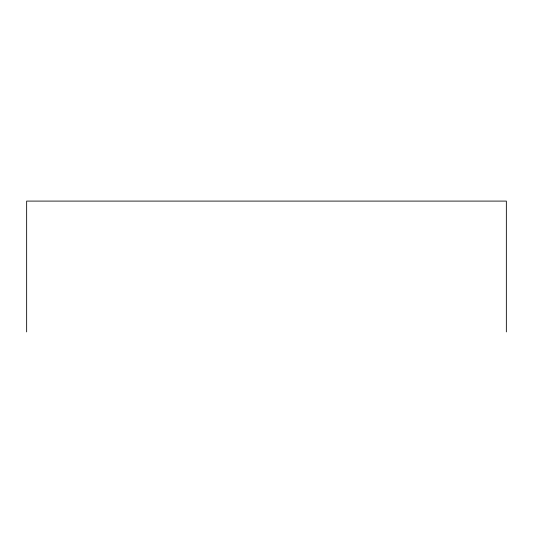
<?xml version="1.0" encoding="UTF-8"?>
<svg xmlns="http://www.w3.org/2000/svg" width="533" height="533" viewBox="0 0 533 533"><rect width="100%" height="100%" fill="white"/><g stroke="black" fill="none" stroke-linecap="round" stroke-linejoin="round"><path stroke-width="0.8" d="M506.35 331.906L506.35 201.094L26.65 201.094L26.65 331.906"/></g></svg>
